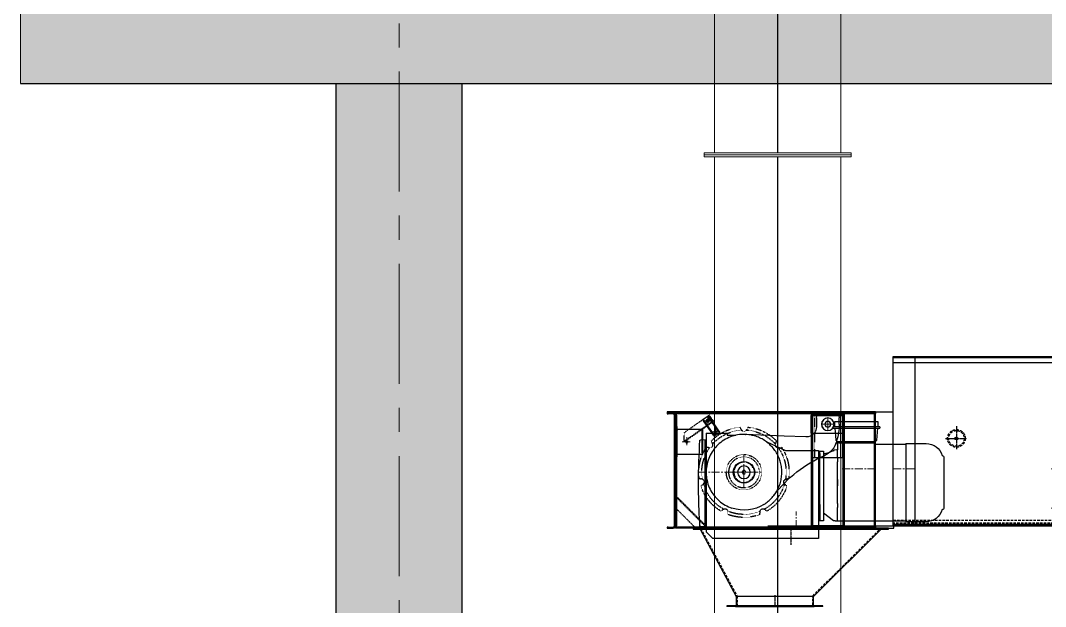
# Model space of a CAD drawing. Header units: millimetres. Extents: x 3220 to 226993, y 817 to 176024.
# Drawn here: x 118904 to 122965, y 74970 to 77292 of the extents above; entities that cross this region are included whole.
import ezdxf

# ---------------------------------------------------------------- set-up
doc = ezdxf.new("R2010")
doc.units = ezdxf.units.MM
for name, pattern in [('AXES', [50.800000000000004, 31.75, -6.35, 6.35, -6.35]), ('DASH_CENTER', [14, 11, -1, 1, -1]), ('DOT_CENTER', [14, 12, -1, 0, -1]), ('JIS_02_0.7', [1.35, 0.75, -0.6]), ('LONG_DASHED', [15, 10, -5])]:
    doc.linetypes.add(name, pattern=pattern)
doc.layers.add('1', color=7, linetype='Continuous')
doc.layers.add('INTERREMPU', color=3, linetype='JIS_02_0.7')
doc.layers.add('Axe', color=1, linetype='AXES', lineweight=9)
doc.layers.add('DESSIN', color=7, linetype='Continuous', lineweight=25)
doc.layers.add('Sichtbare Kanten(DIN)', color=7, linetype='Continuous', lineweight=50, true_color=0x3f3f3f)
pattern_1 = [(49.99999999999999, (0, 0), (546.554006988012, -47.81725661670926), [57.15000000000001, -628.6500000000001]), (355, (0, 0), (-105.730264274908, 573.1705357171054), [45.72, -502.92175251]), (100.4514447, (45.54602100000193, -3.984760499999993), (440.8237412710598, 525.3532557365853), [48.57002639999999, -534.2707337999998]), (46.18420000000002, (0, 152.3999999999996), (813.2371226763897, -126.1269837981814), [85.72499999999991, -942.9749999999992]), (96.63555760999992, (67.7696999999971, 141.8895000000002), (712.212402154509, 742.2783737931645), [72.85506942, -801.4068244800001]), (351.1841511700001, (0, 152.3999999999996), (712.2124021949311, 742.278373756598), [68.57990121, -754.37919576]), (21, (76.19999999999709, 114.3000000000002), (454.8431738073974, -306.7955945612628), [57.15000000000001, -628.6500000000001]), (326.0000000000001, (76.19999999999709, 114.3000000000002), (185.4060850429412, 552.5638983669578), [45.72, -502.92]), (71.45144499999999, (114.1035978, 88.73370029999978), (640.2492578361484, 245.7683066577157), [48.5700264, -534.2698128]), (37.50000000000001, (0, 0), (9.26580975177545, 253.6651166194593), [0, -496.824, 0, -510.54, 0, -504.825]), (7.499999999999999, (0, 0), (200.4589875309172, 300.5417244543585), [0, -291.0839999999999, 0, -485.394, 0, -192.405]), (327.5, (-169.9259999999995, 0), (406.7717855006142, -17.18623197802033), [0, -190.5, 0, -594.36, 0, -788.67]), (317.5, (-246.1259999999966, 0), (444.3875441580541, 76.27947309999908), [0, -247.65, 0, -394.716, 0, -560.0699999999999])]

# ---------------------------------------------------------------- blocks, each defined once
blk = doc.blocks.new('section 7-6')
h = blk.add_hatch()
h.set_pattern_fill('AR-CONC', color=256, scale=3)
h.set_pattern_definition(pattern_1)
h.paths.add_polyline_path([(-250, 0), (-1500, 0), (-1500, -500), (-250, -500)])
h.paths.add_polyline_path([(0, 0), (-250, 0), (-250, -500), (0, -500)])
h.paths.add_polyline_path([(250, 0), (0, 0), (0, -500), (250, -500)])
h.paths.add_polyline_path([(3000, 0), (250, 0), (250, -500), (3000, -500)])
h.paths.add_polyline_path([(6000, 0), (3000, 0), (3000, -500), (3250, -500), (6000, -500)])
h.paths.add_polyline_path([(9000, 0), (6000, 0), (6000, -500), (6250, -500), (9000, -500)])
h.paths.add_polyline_path([(12000, 0), (9000, 0), (9000, -500), (9250, -500), (12000, -500)])
h.paths.add_polyline_path([(14750, 0), (12000, 0), (12000, -500), (14750, -500)])
h.paths.add_polyline_path([(14750, 0), (14750, -500)])
h.paths.add_polyline_path([(15000, 0), (14750, 0), (14750, -500), (15000, -500)])
h.paths.add_polyline_path([(15250, 0), (14999.99999999999, 0), (15000, -500), (15250, -500)])
h.paths.add_polyline_path([(16500, 0), (15250, 0), (15250, -500), (16500, -500)])
h = blk.add_hatch()
h.set_pattern_fill('AR-CONC', color=256, scale=3)
h.set_pattern_definition(pattern_1)
h.paths.add_polyline_path([(0, -500), (-250, -500), (-250, -4000), (0, -4000)])
h.paths.add_polyline_path([(6000, -3500), (3000, -3500), (3000, -4000), (6000, -4000)])
h.paths.add_polyline_path([(9000, -3500), (8750, -3500), (6000, -3500), (6000, -4000), (9000, -4000)])
h.paths.add_polyline_path([(12000, -3500), (9000, -3500), (9000, -4000), (12000, -4000)])
h.paths.add_polyline_path([(15000, -3500), (12000, -3500), (12000, -4000), (15000, -4000)])
h.paths.add_polyline_path([(15000, -500), (14750, -500), (14750, -3500), (15000, -3500), (15000, -4000)])
h.paths.add_polyline_path([(15250, -500), (15000, -500), (15000, -4000), (15250, -4000)])
h.paths.add_polyline_path([(2450, -3500), (2450, -4000), (3000, -4000), (3000, -3500)])
h.paths.add_polyline_path([(250, -4000), (250, -500), (0, -500), (0, -4000)])
blk.add_line((-1500, -500), (16500, -500))
for points in [[(-250, -500), (-250, -4000)], [(14750, -500), (14750, -3500), (250, -3500), (250, -500)]]:
    blk.add_lwpolyline(points)
at = {"layer": 'Axe', "ltscale": 15}
for p, q in [((0, -5500), (0, 32000.00000000001)), ((-1500, -500), (-1500, 0))]:
    blk.add_line(p, q, dxfattribs=at)
blk = doc.blocks.new('be 500 gain 2000')
at = {"layer": 'Sichtbare Kanten(DIN)', "color": 5, "lineweight": 0}
for p, q in [((-5.820766091346741e-11, -290.9999999999563), (-5.820766091346741e-11, 291.0000000000437)), ((7.999999999941792, 291.0000000000437), (-5.820766091346741e-11, 291.0000000000437)), ((7.999999999941792, 291.0000000000437), (7.999999999941792, -290.9999999999563)), ((1991.999999999942, -290.9999999999563), (1991.999999999942, 291.0000000000437)), ((1991.999999999942, 291.0000000000437), (1999.999999999942, 291.0000000000437)), ((1999.999999999942, 291.0000000000437), (1999.999999999942, -290.9999999999563)), ((1991.999999999942, 250.5000000000437), (7.999999999941792, 250.5000000000437)), ((8, 1.000000000043656), (1992, 1.000000000043656)), ((1992, 4.365574568510056e-11), (8, 4.365574568510056e-11)), ((1991.999999999942, -250.4999999999563), (7.999999999941792, -250.4999999999563)), ((7.999999999941792, -290.9999999999563), (-5.820766091346741e-11, -290.9999999999563)), ((1991.999999999942, -290.9999999999563), (1999.999999999942, -290.9999999999563))]:
    blk.add_line(p, q, dxfattribs=at)
blk = doc.blocks.new('168 L')
at = {"color": 5, "lineweight": 0, "rotation": 270}
for p in [(0, 5718.234456358623), (0, 3718.234456358623)]:
    blk.add_blockref('be 500 gain 2000', p, dxfattribs=at)
blk = doc.blocks.new('612060V__444', base_point=(-508147.40450429, -204176.7848030351))
at = {"layer": '1', "color": 6, "linetype": 'Continuous'}
for p, q in [((-379429.835817805, -147737.6446418244), (-379429.835817805, -147734.6446418244)), ((-379429.835817805, -147734.6446418244), (-378655.835817805, -147734.6446418244)), ((-378655.835817805, -147737.6446418244), (-379429.835817805, -147737.6446418244)), ((-379133.3358178049, -148004.6476318849), (-379401.078458492, -147737.6446418244)), ((-378684.0970543547, -147737.6446418244), (-378827.3358178049, -148004.6476318849)), ((-378655.835817805, -147734.6446418244), (-378655.835817805, -147737.6446418244)), ((-379133.3358178049, -148038.6476318849), (-379133.3358178049, -148004.6476318849)), ((-379130.3358178049, -148004.6476318849), (-378830.3358178049, -148004.6476318849)), ((-378827.3358178049, -148004.6476318849), (-378830.3358178049, -148004.6476318849)), ((-378827.3358178049, -148004.6476318849), (-378827.3358178049, -148038.6476318849)), ((-379170.3358178049, -148041.6476318849), (-379136.3358178049, -148041.6476318849)), ((-379170.3358178049, -148044.6476318849), (-379170.3358178049, -148041.6476318849)), ((-379170.3358178049, -148044.6476318849), (-379136.3358178049, -148044.6476318849)), ((-379136.3358178049, -148041.6476318849), (-378790.3358178049, -148041.6476318849)), ((-378980.3358178049, -148044.6476318849), (-379136.3358178049, -148044.6476318849)), ((-378824.3358178049, -148044.6476318849), (-378980.3358178049, -148044.6476318849)), ((-378824.3358178049, -148044.6476318849), (-378790.3358178049, -148044.6476318849)), ((-378790.3358178049, -148041.6476318849), (-378790.3358178049, -148044.6476318849))]:
    blk.add_line(p, q, dxfattribs=at)
at = {"layer": '1', "color": 3, "linetype": 'LONG_DASHED'}
for p, q in [((-379130.3358178049, -148003.4069899974), (-379399.835817805, -147734.6446418244)), ((-378685.835817805, -147734.6446418244), (-378830.3358178049, -148003.4069899975)), ((-379130.3358178049, -148038.6476318849), (-379130.3358178049, -148003.4069899974)), ((-378830.3358178049, -148003.4069899975), (-378830.3358178049, -148038.6476318849))]:
    blk.add_line(p, q, dxfattribs=at)
at = {"layer": '1', "color": 3, "linetype": 'DOT_CENTER'}
for p, q in [((-379042.835817805, -147734.6446418244), (-379042.835817805, -147799.9074386122)), ((-378980.3358178049, -147999.3818450369), (-378980.3358178049, -148044.6476318849))]:
    blk.add_line(p, q, dxfattribs=at)
at = {"layer": '1', "color": 2, "linetype": 'Continuous'}
blk.add_line((-379130.3358178049, -148004.6476318849), (-379133.3358178049, -148004.6476318849), dxfattribs=at)
at = {"layer": '1', "color": 6, "linetype": 'Continuous'}
for centre, start, end in [((-379136.3358178049, -148038.6476318849), 270, 0), ((-378824.3358178049, -148038.6476318849), 180, 270)]:
    blk.add_arc(centre, 3, start, end, dxfattribs=at)
at = {"layer": '1', "color": 3, "linetype": 'LONG_DASHED'}
for centre, start, end in [((-379136.3358178049, -148038.6476318849), 270, 0), ((-378824.3358178049, -148038.6476318849), 180, 270)]:
    blk.add_arc(centre, 6, start, end, dxfattribs=at)
blk = doc.blocks.new('TETETKF300')
at = {"layer": 'Axe'}
for p, q in [((665.5, 208.5000005402253), (665.5, 173.4999994599202)), ((209.2723050360801, 177), (169.9959740902996, 177)), ((189.5, 196.8951177164272), (189.5, 158.3264684084279)), ((635.1004488735925, 165.0849421929161), (635.1004488735925, 130.084941112611)), ((683.0000005402835, 191), (647.9999994600075, 191)), ((652.6004494137014, 147.5849416527199), (617.6004483331926, 147.5849416527199)), ((748.5, 125.5000005402253), (748.5, 90.49999945992022)), ((766.0000005402835, 108), (730.9999994600075, 108)), ((521.75, 57.00000216072658), (521.75, -83.00000216058106)), ((0, 0), (132, 0)), ((700.75, -13), (451.7499978395062, -13)), ((314.4999999998836, -235), (314.4999999998836, -169))]:
    blk.add_line(p, q, dxfattribs=at)
at = {"layer": 'DESSIN', "color": 5}
for p, q in [((0, 227), (426.5842120071757, 227)), ((0, 227), (0, 223)), ((0, 223), (0, 219.5)), ((0, 223), (425.9773379832041, 223)), ((0, 218.5), (0, 219.5)), ((0, 219), (129.5, 219)), ((0, 218.5), (4, 218.5)), ((0, -42.5), (0, 218.5)), ((4, -230.5), (4, 218.5)), ((123, 218.5), (129, 218.5)), ((123, 213.5), (123, 218.5)), ((123, -225.5), (123, 213.5)), ((137.2000000000698, 212), (123.5, 212)), ((123.5, 142), (123.5, 212)), ((129, 218.5), (129, 213.5)), ((129, 212), (129, 213.5)), ((129, 142), (129, 212)), ((129.5, 219), (146.9000000001979, 219)), ((129.5, 212), (129.5, 219)), ((129.5, 213), (136.7000000000698, 213)), ((129.5, 142), (129.5, 212)), ((136.7000000000698, 213), (202, 213)), ((241.8000000001048, 212), (137.2000000000698, 212)), ((137.5, 44), (137.5, 219)), ((146.9000000001979, 219), (153.9643462472595, 219)), ((153.9643462472595, 219), (225.0356537529733, 219)), ((202, 213), (249.5, 213)), ((225.0356537529733, 219), (232.1000000000931, 219)), ((232.1000000000931, 219), (249.5, 219)), ((255.5, 212), (241.8000000001048, 212)), ((249.5, 213), (249.5, 219)), ((249.5, 219), (425.4117606135551, 219)), ((249.5, 212), (249.5, 213)), ((249.5, 142), (249.5, 212)), ((250, 218.5), (256, 218.5)), ((250, 213.5), (250, 218.5)), ((250, 213.5), (250, 213)), ((250, 213), (250, 212)), ((250, 212), (250, 142)), ((255.5, 142), (255.5, 212)), ((256, 218.5), (256, 213.5)), ((256, 213.5), (256, 131.5352287475253)), ((425.4117606135551, 219), (618.0882393865613, 219)), ((425.9773379832041, 223), (617.5226620169124, 223)), ((426.5842120070593, 227), (616.915787992999, 227)), ((616.915787992999, 227), (821.5, 227)), ((617.5226620169706, 223), (793.5, 223)), ((617.5226620169706, 223), (821.5, 223)), ((618.0882393865613, 219), (793.5, 219)), ((623.3752979461569, 155.2479458658199), (659.7676357435994, 207.2215905519261)), ((623.9636946647079, 150.8579230796022), (662.2250918764621, 205.500861242821)), ((659.7676357435994, 207.2215905519261), (662.6355179252569, 211.3173507733154)), ((665.0929740580614, 209.5966214643267), (662.2250918764621, 205.500861242821)), ((662.6355179252569, 211.3173507733154), (665.0929740580614, 209.5966214643267)), ((667.7961758042802, 207.7038192243199), (665.0929740580614, 209.5966214643267)), ((680.411117286305, 198.870742104511), (667.7961758042802, 207.7038192243199)), ((789.5, 213.5), (789.5, 218.5)), ((789.5, 218.5), (793.5, 218.5)), ((789.5, 213.5), (789.5, -225.5)), ((793.5, 223), (793.5, 219)), ((793.5, 218.5), (793.5, 213.5)), ((793.5, 213.5), (793.5, -225.5)), ((797.5, -226.2999999998719), (797.5, 214.3000000000175)), ((802.2000000000698, 223), (821.5, 223)), ((802.2000000000698, 219), (821.5, 219)), ((821.5, 227), (826.5, 227)), ((821.5, 223), (826.5, 223)), ((826.5, 219), (821.5, 219)), ((826.5, 227), (826.5, 223)), ((826.5, 223), (826.5, 219)), ((640.0960863062064, 135.5415365428198), (680.2464368508081, 192.8821796431148)), ((642.5535424390109, 133.820807233802), (682.7038929836126, 191.1614503340097)), ((680.2464368508081, 192.8821796431148), (683.1143190324656, 196.9779398645042)), ((683.1143190324656, 196.9779398645042), (680.411117286305, 198.870742104511)), ((685.5717751655029, 195.2572105555155), (682.7038929836126, 191.1614503340097)), ((683.1143190324656, 196.9779398645042), (685.5717751655029, 195.2572105555155)), ((786.5, 168), (789.5, 168)), ((786.5, 163), (786.5, 168)), ((786.5, 59), (786.5, 163)), ((137.2000000000698, 142), (123.5, 142)), ((129, -225.5), (129, 142)), ((129.5, 44), (129.5, 142)), ((241.8000000001048, 142), (137.2000000000698, 142)), ((255.5, 142), (241.8000000001048, 142)), ((249.5, 135.775010008103), (249.5, 142)), ((249.5, 57.13626951302285), (249.5, 135.775010008103)), ((250, 142), (250, 135.3811764925194)), ((250, 135.3811764925194), (250, 57.00445948381093)), ((256, 131.5352287475253), (256, 55.36081006770837)), ((616.7494030171656, 145.7851872302126), (619.6172851989977, 149.880947451602)), ((619.206859150203, 144.0644579211075), (616.7494030171656, 145.7851872302126)), ((622.0747413318604, 148.1602181426133), (619.206859150203, 144.0644579211075)), ((621.9100608963054, 142.1716556812171), (619.206859150203, 144.0644579211075)), ((619.6172851989977, 149.880947451602), (623.3752979461569, 155.2479458658199)), ((625.3831275135744, 139.739788255014), (621.9100608963054, 142.1716556812171)), ((622.0747413318604, 148.1602181426133), (623.9636946647079, 150.8579230796022)), ((634.5250023782719, 133.3385785614082), (625.3831275135744, 139.739788255014)), ((637.2282041244907, 131.4457763214014), (634.5250023782719, 133.3385785614082)), ((637.2282041244907, 131.4457763214014), (640.0960863062064, 135.5415365428198)), ((639.6856602574117, 129.7250470124127), (637.2282041244907, 131.4457763214014)), ((642.5535424390109, 133.820807233802), (639.6856602574117, 129.7250470124127)), ((684.5, 157), (687.5, 157)), ((684.5, 152), (684.5, 157)), ((684.5, 64), (684.5, 152)), ((687.5, 157), (690.8000000001048, 157)), ((687.5, 157), (687.5, 152)), ((687.5, 64), (687.5, 152)), ((690.8000000001048, 157), (783.2000000000698, 157)), ((786.5, 157), (783.2000000000698, 157)), ((129.5, 44), (146.9000000001979, 44)), ((146.9000000001979, 44), (232.1000000000931, 44)), ((232.1000000000931, 44), (249.5, 44)), ((249.5, 44), (249.5, 57.13626951302285)), ((250, 57.00445948381093), (250, -225.5)), ((256, 55.36081006770837), (256, -225.5)), ((684.5, 59), (684.5, 64)), ((687.5, 59), (684.5, 59)), ((687.5, 64), (687.5, 59)), ((690.8000000001048, 59), (687.5, 59)), ((786.5, 59), (690.8000000001048, 59)), ((786.5, 53), (786.5, 59)), ((786.5, 48), (786.5, 53)), ((789.5, 48), (786.5, 48)), ((0, -227), (0, -42.5)), ((-72.5, -235), (-72.5, -227)), ((-72.5, -227), (0, -227)), ((0, -235), (-72.5, -235)), ((0, -231), (0, -227)), ((0, -227), (0, -235)), ((0, -230.5), (4, -230.5)), ((0, -231), (793.5, -231)), ((0, -235), (0, -231)), ((0, -235), (314.4999999998836, -235)), ((123, -230.5), (123, -225.5)), ((129, -230.5), (123, -230.5)), ((129, -225.5), (129, -230.5)), ((250, -230.5), (129, -230.5)), ((129.5, -230.5), (129.5, -224.5)), ((249.5, -224.5), (129.5, -224.5)), ((249.5, -230.5), (249.5, -224.5)), ((250, -230.5), (250, -225.5)), ((256, -230.5), (250, -230.5)), ((256, -225.5), (256, -230.5)), ((314.4999999998836, -235), (793.5, -235)), ((789.5, -230.5), (789.5, -225.5)), ((793.5, -230.5), (789.5, -230.5)), ((793.5, -225.5), (793.5, -230.5)), ((793.5, -235), (793.5, -231)), ((821.5, -231), (802.2000000000698, -231)), ((821.5, -235), (802.2000000000698, -235)), ((821.5, -231), (826.5, -231)), ((826.5, -235), (821.5, -235)), ((826.5, -231), (826.5, -235))]:
    blk.add_line(p, q, dxfattribs=at)
for centre, radius in [((189.5, 177), 11.5), ((665.5, 191), 6), ((635.1004488735925, 147.5849416527199), 4.799999999813735)]:
    blk.add_circle(centre, radius, dxfattribs=at)
for centre, radius, start, end in [((802.2000000000698, 214.3000000000175), 8.699999999982538, 90, 180), ((802.2000000000698, 214.3000000000175), 4.699999999982538, 90, 180), ((802.2000000000698, -226.2999999998719), 8.70000000006985, 180, 270), ((802.2000000000698, -226.2999999998719), 4.700000000069849, 180, 270)]:
    blk.add_arc(centre, radius, start, end, dxfattribs=at)
at = {"layer": 'INTERREMPU'}
for p, q in [((241.5, 44), (241.5, 219)), ((644.7900682647596, 192.8051945938205), (659.3589097482036, 213.6116565187112)), ((661.4067898587673, 212.1777154278243), (646.837948375498, 191.3712535029044)), ((659.3589097482036, 213.6116565187112), (660.9972138367593, 212.4645036460133)), ((660.9972138367593, 212.4645036460133), (661.4067898587673, 212.1777154278243)), ((662.6355179252569, 211.3173507733154), (661.4067898587673, 212.1777154278243)), ((505.9074097631965, 165.2975387788028), (512.2237205585116, 154.3573675649241)), ((531.2762794416631, 154.3573675649241), (537.5925902369781, 165.2975387788028)), ((757.652054902399, 108.1628176645027), (645.9197160612675, 186.3986435828265)), ((758.7992077750969, 109.8011217531166), (647.0668689340819, 188.0369476714113)), ((758.4763071070774, 144.2089077202254), (685.5717751655029, 195.2572105555155)), ((512.2237205585116, 154.3573675649241), (512.537941162358, 153.845880896115)), ((530.9620588378748, 153.845880896115), (531.2762794416631, 154.3573675649241)), ((758.769224141608, 112.9961304501048), (758.4763071070774, 144.2089077202254)), ((372.4736774883932, 85.78046131401788), (384.9652031334117, 83.8976667644165)), ((384.9652031334117, 83.8976667644165), (385.5610128559638, 83.82442760310369)), ((396.8442792964634, 98.79355712092365), (392.2290643840097, 110.5529329363198)), ((397.0482623348944, 98.22898283862742), (396.8442792964634, 98.79355712092365)), ((646.6557207037695, 98.79355712092365), (646.4517376651638, 98.22898283862742)), ((651.2709356161067, 110.5529329363198), (646.6557207037695, 98.79355712092365)), ((657.9389871442108, 83.82442760310369), (658.5347968667047, 83.8976667644165)), ((658.5347968667047, 83.8976667644165), (671.0263225116651, 85.78046131401788)), ((757.652054902399, 108.1628176645027), (758.7992077750969, 109.8011217531166)), ((758.7992077750969, 109.8011217531166), (758.769224141608, 112.9961304501048)), ((356.4688344533788, -40.95308200808358), (344.3974447954679, -37.22955142779392)), ((699.1025552047067, -37.22955142779392), (687.0311655466794, -40.95308200808358)), ((351.4480607470614, -68.12031827439205), (360.7084276503883, -59.527953461773)), ((357.0374177457998, -41.14560795409488), (356.4688344533788, -40.95308200808358)), ((360.7084276503883, -59.527953461773), (361.1371696182759, -59.10779453327996)), ((682.3628303819569, -59.10779453327996), (682.7915723499027, -59.527953461773)), ((682.7915723499027, -59.527953461773), (692.0519392529968, -68.12031827439205)), ((687.0311655466794, -40.95308200808358), (686.4625822542585, -41.14560795409488)), ((782.7452272785595, -115.0672974224726), (673.5672974226763, -224.2452272784722)), ((784.8665476220776, -117.1886177660781), (675.6886177663109, -226.3665476219903)), ((790.5, -119.522070143983), (790.5, -168.2191309648915)), ((440.5534783884068, -159.6504802459967), (430.1159166086582, -166.7666893739952)), ((441.0585071184905, -159.3259818914812), (440.5534783884068, -159.6504802459967)), ((602.9465216118842, -159.6504802459967), (602.4414928818005, -159.3259818914812)), ((613.3840833914, -166.7666893739952), (602.9465216118842, -159.6504802459967)), ((712.3099993841606, -235), (793.5, -153.8099993840733)), ((457.719240796112, -167.9170757339743), (457.6580635627033, -167.3199069584953)), ((458.6632777896593, -180.5143739525811), (457.719240796112, -167.9170757339743)), ((585.780759204179, -167.9170757339743), (584.8367222103989, -180.5143739525811)), ((585.8419364373549, -167.3199069584953), (585.780759204179, -167.9170757339743)), ((790.5, -173.2191309648915), (790.5, -168.2191309648915)), ((793.5, -173.2191309648915), (790.5, -173.2191309648915)), ((711.7191309650661, -232), (678.0220701441867, -232)), ((711.7191309650661, -235), (711.7191309650661, -232))]:
    blk.add_line(p, q, dxfattribs=at)
for centre, radius in [((748.5, 108), 4.800000000104774), ((521.7500000000582, -13), 60.99999999994179), ((521.7500000000582, -13), 39.99999999994179), ((521.7500000000582, -13), 6.917500000039581)]:
    blk.add_circle(centre, radius, dxfattribs=at)
for centre, radius, start, end in [((521.7500000000582, -13), 178.9999999999771, 95.07766940523892, 136.3509020236499), ((521.7500000000582, -13), 179.0000000000652, 43.64909797635015, 84.92233059476106), ((648.5581676684669, 190.1667429865047), 4.600000000039861, 144.9999999967272, 234.9999999983666), ((521.7500000000582, -13), 167.1000000000893, 93.16026219842605, 138.2683092311745), ((521.7500000000582, 159.8573675649241), 10.99999999998143, 213.1271451818495, 326.8728548181505), ((521.7500000000582, -13), 167.1000000000374, 41.73169076882554, 86.83973780157395), ((521.7500000000582, -13), 179.000000000047, 146.5062408359124, 187.7794734497957), ((521.7500000000582, -13), 167.1000000000089, 144.5888336277452, 189.6968806581438), ((386.6046680613654, 94.7748058529105), 11.00000000007291, 264.555716611096, 18.30142624468531), ((656.8953319388675, 94.7748058529105), 11.00000000010872, 161.6985737553147, 275.444283388904), ((521.7500000000582, -13), 167.0999999998572, 350.3031193418562, 35.4111663722548), ((521.7500000000582, -13), 179.000000000028, 352.2205265502042, 33.49375916408761), ((521.7500000000582, -13), 70, 90, 270), ((521.7500000000582, -13), 69.99999999994179, 0, 90), ((521.7500000000582, -13), 70, 270, 0), ((521.7500000000582, -13), 179.0000000000047, 197.9348122633857, 239.2080448786881), ((353.2265275348909, -51.4643828716944), 10.99999999999474, 315.984288038827, 69.72999767306341), ((521.7500000000582, -13), 167.0999999999112, 196.0174050572073, 241.1254520869509), ((521.7500000000582, -13), 167.0999999999711, 298.8745479130491, 343.9825949427926), ((521.7500000000582, -13), 179.0000000000283, 300.791955121312, 342.0651877366143), ((690.2734724654001, -51.4643828716944), 11.00000000006619, 110.2700023269366, 224.0157119570567), ((787.2000000000698, -119.522070143983), 6.299999999930151, 0, 135), ((787.2000000000698, -119.522070143983), 3.299999999930151, 0, 135.0000000005896), ((446.7499990270007, -168.7391067633871), 11.00000000005715, 7.412859469564404, 121.158569101472), ((596.7500009730575, -168.7391067633871), 11.00000000006277, 58.84143089852795, 172.5871405304356), ((521.7500000000582, -13), 167.0999999998836, 247.4459764851831, 292.5540235148169), ((521.7500000000582, -13), 178.9999999999363, 249.3633836932605, 290.6366163067395), ((678.0220701441867, -228.6999999999825), 6.300000000049683, 135, 270), ((678.0220701441867, -228.6999999999825), 3.300000000026024, 135, 270)]:
    blk.add_arc(centre, radius, start, end, dxfattribs=at)
blk.add_spline([(646.837948375498, 191.3712535029044), (646.6061881423811, 190.985220667877), (646.4316360859666, 190.5701797314978), (646.3692064835341, 190.3596264019725), (646.3227646935848, 190.1449820353009), (646.2938359752297, 189.9335253810568), (646.2818148892839, 189.7204455345345), (646.2871520655463, 189.5143499669211), (646.3100309123984, 189.3094695560285), (646.3494509076118, 189.114782521181), (646.4065554334084, 188.924541396962), (646.4789347863407, 188.7469455421378), (646.5684556031483, 188.5773569045414), (646.7888683364727, 188.2805798003974), (647.0668689340819, 188.0369476714113)], degree=3, dxfattribs=at)
blk = doc.blocks.new('EEEEE')
at = {"layer": 'Axe'}
for p, q in [((-332.25, 190), (-332.25, 215)), ((-332.2499999997672, 190), (-357.2499999997672, 190)), ((-332.25, 190), (-332.25, 165)), ((-332.25, 190.0000000000873), (-307.25, 190.0000000000873)), ((0, 0), (0, 42.5)), ((0, 0), (-42.49999999976717, 0)), ((0, 0), (0, -42.5)), ((0, 0), (42.50000000023283, 0))]:
    blk.add_line(p, q, dxfattribs=at)
at = {"layer": 'DESSIN', "color": 5}
for p, q in [((-377.25, 190), (-377.25, 215)), ((-357.25, 235), (-307.25, 235)), ((-287.25, 215), (-287.25, 180)), ((-538.1499999999069, 180), (-352.4499999994878, 180)), ((-538.1499999999069, 180), (-538.1499999999069, 174)), ((-352.4499999994878, 174), (-538.1499999999069, 174)), ((-532.2999999996973, 200), (-358.2999999996973, 200)), ((-532.2999999996973, 180), (-532.2999999996973, 200)), ((-526.4999999997672, 126.8645384047995), (-530.6238185395487, 174)), ((-359.9761814601952, 174), (-364.0999999998603, 126.8645384047995)), ((-358.2999999996973, 200), (-358.2999999996973, 180)), ((-352.4499999994878, 180), (-352.4499999994878, 174)), ((-520.7975628190907, 121.5469297060044), (-526.4999999997672, 126.8645384047995)), ((-364.0999999998603, 126.8645384047995), (-369.8024371806532, 121.5469297060044)), ((-245.6076480073389, 140.0337307231093), (-158.9155984052923, 143.5962063545885)), ((-158.9155984052923, 143.5962063545885), (-6.158819971140474, 149.8735097894969)), ((67, 146.5139938498905), (32.15042155550327, 146.5139938498905)), ((67, 155), (67, 146.5139938498905)), ((150.0000000002328, 155), (67, 155)), ((117.2500000002328, 155.5), (117.2500000002328, 155)), ((132.75, 155), (132.75, 155.5)), ((150.0000000002328, 155), (150.0000000002328, 0)), ((154, 127.000000000291), (150.0000000002328, 127.000000000291)), ((154, 129), (171.9356901152059, 127.4308304424922)), ((154, -215), (154, 129)), ((174.2006319167558, 127.2327091068146), (171.935690126149, 127.4308304398146)), ((-641.5999999998603, 114), (-722.0999999998603, 114)), ((-641.5999999998603, 114), (-660.5999999998603, 114)), ((-641.5999999998603, 114), (-641.5999999998603, -196)), ((-517.7999999996973, 111.5), (-641.5999999998603, 111.5)), ((-520.6399999994319, 121.4000000003143), (-520.7975628190907, 121.5469297060044)), ((-520.6399999994319, 117.000000000291), (-520.6399999994319, 121.4000000003143)), ((-369.9599999994971, 121.4000000003143), (-520.6399999994319, 121.4000000003143)), ((-517.7499999997672, 117.000000000291), (-520.6399999994319, 117.000000000291)), ((-517.7999999996973, 111.5), (-517.7499999997672, 117.000000000291)), ((-369.9599999994971, 117.000000000291), (-517.7499999997672, 117.000000000291)), ((-369.9999999997672, 111.5), (-369.9599999994971, 117.000000000291)), ((-369.9999999997672, 111.5), (-369.9999999997672, 88.55144785309676)), ((-368, 88.55144785309676), (-369.9999999997672, 88.55144785309676)), ((-369.9999999997672, 57.51747668121243), (-369.9999999997672, 88.55144785309676)), ((-369.8024371806532, 121.5469297060044), (-369.9599999994971, 121.4000000003143)), ((-369.9599999994971, 121.4000000003143), (-369.9599999994971, 117.000000000291)), ((-368, 88.55144785309676), (-358, 87.08610564740957)), ((-330.5136901098303, 75.63485439651413), (-351.398664353299, 84.50000000029104)), ((-299.9999999997672, 84), (-314.9999999997672, 84)), ((-314.9999999997672, 84), (-314.9999999997672, 74.29486138481298)), ((-294.9999999997672, 84), (-300.0017213718966, 84)), ((-299.9999999997672, 74.29486138481298), (-299.9999999997672, 84)), ((-163.9336198803503, 85.51399384989054), (-294.9999999997672, 85.51399384989054)), ((-294.9999999997672, 85.51399384989054), (-294.9999999997672, -262)), ((-90.03590020094998, 119.9730664564122), (-163.9336198803503, 85.51399384989054)), ((-791.60000001546, 61.5), (-791.60000001546, -143.5)), ((-786.8707495704293, 65.5), (-787.60000001546, 65.5)), ((-369.9999999997672, 57.51747668121243), (-369.9999999997672, 41.50185930321459)), ((-369.9999999997672, -123.5018593028071), (-369.9999999997672, 41.50185930321459)), ((-314.9999999997672, 73.25000000029104), (-318.7917562552029, 73.25000000029104)), ((-314.9999999997672, 74.29486138481298), (-314.9999999997672, 57.03544715899625)), ((-314.9999999997672, 57.03544715899625), (-314.9999999997672, -128.4601147010981)), ((-299.9999999997672, 57.03544715899625), (-299.9999999997672, 74.29486138481298)), ((-299.9999999997672, 74.29486138481298), (-299.9999999997672, 57.03544715899625)), ((-299.9999999997672, -128.4601147010981), (-299.9999999997672, 57.03544715899625)), ((150.0000000002328, 0), (150.0000000002328, -236)), ((-370.2999999996973, -28.5), (-370.2999999996973, -53.5)), ((179.6701994863106, -83.50021999850287), (179.9056132242549, -64.49977841728833)), ((-787.60000001546, -147.5), (-786.8707495704293, -147.5)), ((-369.9999999997672, -123.5018593028071), (-369.9999999997672, -139.517476680805)), ((-369.9999999997672, -193.1717779352039), (-369.9999999997672, -139.517476680805)), ((-314.9999999997672, -161.0971758455853), (-354.3071440956555, -190.7172334769857)), ((-314.9999999997672, -128.4601147010981), (-314.9999999997672, -150.2002003550879)), ((-314.9999999997672, -150.2002003550879), (-314.9999999997672, -192.5717651807063)), ((-299.9999999997672, -150.2002003550879), (-299.9999999997672, -128.4601147010981)), ((-299.9999999997672, -128.4601147010981), (-299.9999999997672, -150.2002003550879)), ((-299.9999999997672, -150.2002003550879), (-299.9999999997672, -192.999999999709)), ((-299.9999999997672, -192.999999999709), (-299.9999999997672, -150.2002003550879)), ((-722.0999999998603, -196), (-641.5999999998603, -196)), ((-660.5999999998603, -196), (-641.5999999998603, -196)), ((-641.5999999998603, -193.5), (-370.2999999996973, -193.5)), ((-370.2999999996973, -192.9868415354867), (-370.2999999996973, -193.5)), ((-369.9999999997672, -193.1717779352039), (-369.9999999997672, -193.5)), ((-369.9999999997672, -193.1717779352039), (-368, -193.1717779352039)), ((-369.9999999997672, -193.5), (-361, -193.5)), ((-361, -192.7605021077907), (-358, -192.7605021077907)), ((-361, -193.5), (-361, -192.7605021077907)), ((-358, -192.7605021077907), (-358, -190.7172334769857)), ((-354.3071440956555, -190.7172334769857), (-358, -190.7172334769857)), ((-314.9999999997672, -192.5717651807063), (-305.0601844787598, -192.5717651807063)), ((-305.0601844787598, -192.5717651807063), (-304.9999999997672, -192.999999999709)), ((-304.9999999997672, -192.999999999709), (-299.9999999997672, -192.999999999709)), ((-300.0012539933668, -192.999999999709), (-294.9999999997672, -192.999999999709)), ((150.0000000002328, -236), (124, -262)), ((150.0000000002328, -215), (154, -215)), ((171.9356901154388, -213.4308304422884), (154, -215)), ((154, -215), (155.0000000002328, -215)), ((171.935690126149, -213.4308304397855), (174.2006343447138, -213.2326734986855)), ((-294.9999999997672, -262), (124, -262))]:
    blk.add_line(p, q, dxfattribs=at)
for centre, radius in [((-332.25, 190), 25.05000000010477), ((-332.25, 190), 25), ((2.328306436538696e-10, 0), 25)]:
    blk.add_circle(centre, radius, dxfattribs=at)
for centre, radius, start, end in [((-357.25, 215), 19.9999999996598, 150.0000000026882, 180), ((-357.25, 215), 20, 90, 150.0000000026882), ((-307.25, 215), 20.00000000036553, 29.99999999731181, 90), ((-307.25, 215), 20, 0, 29.99999999731181), ((-157.25, 190), 220, 180, 197.446732831073), ((-247.25, 180), 40, 180, 218.6821874514906), ((-157.25, 190), 219.9999999997456, 197.446732831073, 200.9248324270485), ((-247.25, 180), 39.99999999976683, 218.6821874514906, 272.3531574270556), ((2.328306436538696e-10, 0), 150.000000000039, 91.87097963743834, 92.35315742705562), ((-2322.248210890102, -42.99999999970896), 2502.246190925303, 0, 3.900963532250229), ((-722.0999999998603, 47.5), 66.5, 90, 163.651355936551), ((-288.0169683056884, 140), 80.00000000022806, 200.9248324270485, 246.6150384865219), ((-787.60000001546, 61.5), 4, 90, 180), ((-786.8707495704293, 66.5), 1, 270, 343.651355927473), ((-318.7917562552029, 103.250000000291), 30.0000000001904, 246.9999999984286, 270), ((-518.2230241778307, -392.3581236723112), 500.0000000003751, 37.13016986122913, 66.61503848652187), ((2.328306436538696e-10, 0), 42.5, 90, 180), ((2.328306436538696e-10, 0), 42.5, 0, 90), ((2.328306436538696e-10, 0), 42.5, 180, 270), ((2.328306436538696e-10, 0), 42.5, 270, 0), ((-2322.248210890102, -42.99999999970896), 2502.246190925055, 356.0990368571984, 359.0725960480091), ((-787.60000001546, -143.5), 4, 180, 270), ((-786.8707495704293, -148.5), 0.9999999996674146, 16.34864406344898, 90), ((-722.0999999998603, -129.5), 66.49999999995072, 196.3486440634489, 270), ((2.328306436538696e-10, 8.149072527885437e-10), 150.0000000005921, 238.2368557601229, 288.4312226902828)]:
    blk.add_arc(centre, radius, start, end, dxfattribs=at)
at = {"layer": 'DESSIN', "color": 5, "linetype": 'Continuous'}
blk.add_arc((-2322.248210890102, -42.99999999970896), 2502.246190925628, 359.5076976343063, 0, dxfattribs=at)
at = {"layer": 'DESSIN', "color": 5}
for points in [[(-78.96134840289596, -127.5347225595033), (-96.16761786979623, -115.1131468390522), (-111.4521865176503, -100.391285081947), (-124.5022430934478, -83.65667197908624), (-135.0643929516664, -65.25036211794941), (-142.9186280893628, -45.53584354056511), (-147.9169450839981, -24.91139010389452), (-149.9496657120762, -3.787486601242563), (-148.9859681922244, 17.41210158893955), (-145.0352413924411, 38.26259343183483), (-138.1863005332416, 58.3484905102232), (-128.5668536273297, 77.26455494129914), (-116.3782775967848, 94.63665517952177), (-101.85642597673, 110.1113790176751), (-85.29919507273007, 123.3857662776427), (-67.03179510845803, 134.1863843560277), (-47.42491041496396, 142.3055792023952)], [(-47.42491041496396, 142.3055792023952), (-18.75005448772572, 148.8141653258353), (10.64308343047742, 149.6219394845539), (39.62592399667483, 144.6616967008158), (67.09076430322602, 134.159715806396), (91.96921476279385, 118.4857961145462), (113.3244844903238, 98.2728915575135), (130.3110262842383, 74.27150714641903), (142.3055792027153, 47.42491041519679), (148.8141653260682, 18.75005448804586), (149.6219394847285, -10.64308343009907), (144.6616967009613, -39.62592399635469), (134.1597158063669, -67.09076430284767), (118.4857961146627, -91.9692147623864), (98.27289155800827, -113.3244844898582), (74.27150714665186, -130.3110262836854), (47.42491041519679, -142.3055792023079)], [(-351.3986649294384, 84.5000002195884), (-351.4035746270092, 84.50190126703819), (-351.4082304281183, 84.50370425818255), (-351.4143911611754, 84.5060902411351), (-351.4180289377691, 84.5074991954607), (-351.4220346200746, 84.50905070675071), (-351.4264054324012, 84.51074371140567), (-351.4311385988258, 84.51257714585518), (-351.4362313436577, 84.51454994641244), (-351.4416808912065, 84.51666104939068), (-351.4474844654324, 84.51890939116129), (-351.453639290994, 84.52129390812479), (-351.4601425917353, 84.52381353662349), (-351.4669915919658, 84.5264672129997), (-351.4741835162276, 84.52925387362484), (-351.4817155883648, 84.5321724548412), (-351.4895850329194, 84.5352218929911), (-351.4977890739683, 84.53840112447506), (-351.5063249355881, 84.54170908563538), (-351.515189842321, 84.54514471281436), (-351.5243810182437, 84.54870694238343), (-351.5338956875494, 84.552394710714), (-351.5437310745474, 84.55620695414837), (-351.5538844035473, 84.56014260902884), (-351.5643528985092, 84.56420061172685), (-351.5751337839756, 84.56837989858468), (-351.586224284023, 84.57267940600286), (-351.597621622961, 84.57709807026549), (-351.6093230249826, 84.58163482777309), (-351.6213257142808, 84.58628861495527), (-351.6336269150488, 84.59105836809613), (-351.6462238517124, 84.59594302350888), (-351.6591137482319, 84.60094151762314), (-351.6722938290332, 84.60605278678122), (-351.6857613185421, 84.61127576729632), (-351.6995134406025, 84.61660939559806), (-351.7135474197567, 84.62205260794144), (-351.7278604799649, 84.62760434078518), (-351.7424498455366, 84.6332635304716), (-351.7573127408978, 84.63902911334299), (-351.7724463900086, 84.64490002571256), (-351.7878480171785, 84.65087520403904), (-351.8035148468334, 84.65695358457742), (-351.8194441029336, 84.66313410375733), (-351.8356330101378, 84.66941569783376), (-351.8520787921734, 84.67579730329453), (-351.8687786734663, 84.68227785645286), (-351.8857298785588, 84.68885629359283), (-351.9029296311783, 84.69553155117319), (-351.9203751557507, 84.70230256550713), (-351.9380636765854, 84.70916827296605), (-351.9559924178757, 84.71612760986318), (-351.9741586039308, 84.72317951262812), (-351.9925594588276, 84.73032291751588), (-352.0111922068754, 84.73755676098517), (-352.0300540723838, 84.74487997937831), (-352.0491422794294, 84.7522915090085), (-352.0684540525544, 84.75979028621805), (-352.0879866154864, 84.76737524746568), (-352.1077371928841, 84.77504532900639), (-352.1355127207935, 84.78583276865538), (-352.1636841399595, 84.79677510834881), (-352.192245641374, 84.80787012231303), (-352.2211914160289, 84.8191155847162), (-352.2505156553816, 84.83050926969736), (-352.2802125500748, 84.84204895142466), (-352.3102762913331, 84.85373240412446), (-352.3407010703813, 84.86555740184849), (-352.3714810780948, 84.87752171891043), (-352.4026105056982, 84.88962312942022), (-352.4340835439507, 84.9018594075169), (-352.4658943843096, 84.91422832739772), (-352.4980372175341, 84.92672766323085), (-352.5305062348489, 84.93935518918443), (-352.5632956273621, 84.9521086794557), (-352.5963995859493, 84.96498590815463), (-352.6298123019515, 84.97798464956577), (-352.6635279662441, 84.99110267776996), (-352.6975407699356, 85.00433776690625), (-352.7318449041341, 85.01768769120099), (-352.7664345598314, 85.03115022485144), (-352.8013039281359, 85.04472314193845), (-352.8364472002722, 85.05840421674657), (-352.8718585669994, 85.07219122335664), (-352.9075322195422, 85.08608193596592), (-352.9434623490088, 85.10007412877167), (-352.9796431465074, 85.11416557591292), (-353.0160688029137, 85.12835405155784), (-353.0527335095685, 85.14263732990366), (-353.089631457231, 85.15701318508945), (-353.1267568373587, 85.17147939128336), (-353.1641038405942, 85.18603372271173), (-353.2016666582786, 85.20067395354272), (-353.2394394814037, 85.21539785782807), (-353.2774165010778, 85.23020320985233), (-353.3155919082928, 85.24508778381278), (-353.353959894157, 85.26004935376113), (-353.3925146496622, 85.27508569398196), (-353.4312503660331, 85.29019457852701), (-353.4701612342615, 85.30537378170993), (-353.5092414454557, 85.32062107758247), (-353.5484851906076, 85.33593424037099), (-353.5878866608255, 85.35131104421453), (-353.6274400472175, 85.36674926336855), (-353.6671395407757, 85.38224667185568), (-353.7069793326082, 85.3978010439896), (-353.7469536138233, 85.41341015385115), (-353.8120426143287, 85.43883087395807), (-353.8775224841665, 85.46441029687412), (-353.943387771491, 85.49014634705964), (-354.009633024456, 85.51603694900405), (-354.0762527910993, 85.5420800272259), (-354.1432416194584, 85.56827350621461), (-354.2105940580368, 85.59461531037232), (-354.2783046547556, 85.62110336427577), (-354.3463679576525, 85.64773559241439), (-354.414778514998, 85.67450991919031), (-354.4835308750626, 85.70142426920938), (-354.5526195857674, 85.72847656684462), (-354.6220391952666, 85.75566473667277), (-354.6917842518305, 85.78298670315417), (-354.761849303497, 85.81044039080734), (-354.8322288983036, 85.83802372403443), (-354.9029175846372, 85.86573462738306), (-354.9739099105354, 85.89357102537178), (-355.045200424036, 85.92153084240272), (-355.1167836734094, 85.94961200308171), (-355.1886542066932, 85.97781243181089), (-355.2608065721579, 86.00613005305058), (-355.3332353177248, 86.03456279134843), (-355.4059349917807, 86.06310857122298), (-355.4789001422469, 86.09176531710546), (-355.5521253173938, 86.12053095348529), (-355.6256050653756, 86.14940340488101), (-355.6993339343462, 86.17838059575297), (-355.773306472227, 86.20746045059059), (-355.8475172272883, 86.23664089394151), (-355.9219607478008, 86.26591985017876), (-355.9966315818019, 86.29529524390819), (-356.0715242773294, 86.32476499959012), (-356.1466333828866, 86.35432704165578), (-356.2219534461619, 86.3839792945655), (-356.2974790153094, 86.41371968301246), (-356.3732046388322, 86.44354613128235), (-356.4491248647682, 86.4734565638646), (-356.5252342409221, 86.50344890539418), (-356.6015273156809, 86.5335210802441), (-356.6779986373149, 86.5636710129329), (-356.754642753629, 86.59389662795002), (-356.8314542130101, 86.62419584981399), (-356.9084275637288, 86.65456660292693), (-356.9855573535897, 86.6850068118365), (-357.0628381308634, 86.71551440106123), (-357.1402644437039, 86.74608729506144), (-357.2178308403818, 86.77672341829748), (-357.2955318687018, 86.80742069528787), (-357.3733620770508, 86.83817705049296), (-357.4513160136994, 86.86899040846038), (-357.5293882263359, 86.89985869362135), (-357.6075732634636, 86.93077983046533), (-357.6858656732365, 86.96175174353993), (-357.7642600035761, 86.99277235727641), (-357.8427508027526, 87.02383959613508), (-357.9213326186873, 87.05495138472179), (-358, 87.08610564740957)]]:
    blk.add_spline(points, degree=3, dxfattribs=at)
blk = doc.blocks.new('ZWISCHENBODEN_KS__196', base_point=(-315059.2262867235, 128092.6080761196))
at = {"layer": '1', "color": 3, "linetype": 'LONG_DASHED'}
for p, q in [((-345315.104244086, 384.0015836060484), (-345264.2262867235, 413.3759859851416)), ((-345264.2262867232, 410.3365653139481), (-345313.6600966812, 381.8353624989395)), ((-345264.2262867235, 413.3759859851416), (-345250.3698802628, 421.3759859850397)), ((-345264.2262867235, 410.3759859849379), (-345264.2262867235, 413.3759859851416)), ((-344999.2262867231, 413.3759859851416), (-345264.2262867235, 413.3759859851416)), ((-345264.2262867232, 410.3365653139481), (-345264.2262867235, 410.3759859849379)), ((-344999.2262867231, 410.3365653139481), (-345264.2262867232, 410.3365653139481)), ((-345264.2262867235, 385.33656531405), (-345264.2262867232, 410.3365653139481)), ((-345250.3698802628, 421.3759859850397), (-345229.5852705719, 433.3759859851416)), ((-344999.2262867231, 421.3759859851416), (-345250.3698802628, 421.3759859850397)), ((-344999.2262867231, 433.3759859851416), (-345229.5852705719, 433.3759859851416)), ((-344999.2262867232, 433.33656531405), (-344999.2262867231, 413.3759859851416)), ((-344999.2262867231, 413.3759859851416), (-344999.2262867232, 385.3365653139481)), ((-345313.6600966812, 381.8353624989395), (-345315.104244086, 384.0015836060484)), ((-345259.2262867235, 380.33656531405), (-345055.2233728, 380.33656531405)), ((-345252.6262867238, 392.33656531405), (-345247.2262867236, 392.33656531405)), ((-345247.2262867236, 397.736565314146), (-345247.2262867236, 392.33656531405)), ((-345247.2262867236, 386.9365653140412), (-345247.2262867236, 392.33656531405)), ((-345241.8262867237, 392.33656531405), (-345247.2262867236, 392.33656531405)), ((-345127.6262867235, 392.33656531405), (-345122.2262867235, 392.33656531405)), ((-345122.2262867235, 397.736565314146), (-345122.2262867235, 392.33656531405)), ((-345116.8262867235, 392.33656531405), (-345122.2262867235, 392.33656531405)), ((-345122.2262867235, 386.9365653140412), (-345122.2262867235, 392.33656531405)), ((-345055.2233727998, 380.3365653141518), (-345055.2233727999, 387.3365653139481)), ((-345033.2292006462, 380.3365653139481), (-345033.2292006463, 387.3365653139481)), ((-345033.2292006462, 380.3365653139481), (-345004.2262867232, 380.3365653139481)), ((-345033.2292006463, 380.3365653139481), (-345033.2292006462, 380.3365653139481))]:
    blk.add_line(p, q, dxfattribs=at)
for centre in [(-345247.2262867236, 392.33656531405), (-345122.2262867235, 392.33656531405)]:
    blk.add_circle(centre, 4, dxfattribs=at)
for centre, radius, start, end in [((-345259.2262867235, 385.33656531405), 5, 180, 270), ((-345044.2262867232, 387.0833898410492), 11.00000000016743, 1.318833371709346, 178.6811666282627), ((-345004.2262867232, 385.3365653139481), 5, 270, 0)]:
    blk.add_arc(centre, radius, start, end, dxfattribs=at)
blk = doc.blocks.new('Trog-ZW-Bod-St__197', base_point=(-764676.1651192787, 98707.8960870659))
at = {"layer": '1', "color": 3, "linetype": 'LONG_DASHED'}
for p, q in [((-344999.2262867232, 744.7365653138986), (-345995.2262867232, 744.7365653138986)), ((-344999.2262867232, 744.7365653138986), (-345995.2262867232, 744.7365653138986)), ((-344999.2262867232, 741.7365653138986), (-345995.2262867232, 741.7365653138986)), ((-345910.2262867228, 741.7365653138986), (-345995.2262867232, 741.7365653138986)), ((-345084.2262867232, 741.7365653138986), (-345910.2262867228, 741.7365653138986)), ((-344999.2262867232, 741.7365653138986), (-345084.2262867232, 741.7365653138986)), ((-345365.2262867235, 301.7365653138986), (-345366.9137867235, 301.7365653138986)), ((-345365.2262867235, 301.7365653138986), (-345366.9137867235, 301.7365653138986)), ((-345365.2262867235, 301.7365653138986), (-345365.2262867235, 303.4240653138986)), ((-345365.2262867235, 301.7365653138986), (-345365.2262867235, 303.4240653138986)), ((-345365.2262867235, 301.7365653138986), (-345365.2262867235, 300.0490653138986)), ((-345365.2262867235, 301.7365653138986), (-345363.5387867235, 301.7365653138986)), ((-345365.2262867235, 301.7365653138986), (-345363.5387867235, 301.7365653138986)), ((-345365.2262867235, 301.7365653138986), (-345365.2262867235, 300.0490653138986)), ((-345247.2262867235, 301.7365653138986), (-345248.9137867235, 301.7365653138986)), ((-345247.2262867235, 301.7365653138986), (-345248.9137867235, 301.7365653138986)), ((-345247.2262867235, 301.7365653138986), (-345247.2262867235, 303.4240653138986)), ((-345247.2262867235, 301.7365653138986), (-345247.2262867235, 303.4240653138986)), ((-345247.2262867235, 301.7365653138986), (-345247.2262867235, 300.0490653138986)), ((-345247.2262867235, 301.7365653138986), (-345245.5387867235, 301.7365653138986)), ((-345247.2262867235, 301.7365653138986), (-345245.5387867235, 301.7365653138986)), ((-345247.2262867235, 301.7365653138986), (-345247.2262867235, 300.0490653138986)), ((-345129.2262867235, 301.7365653138986), (-345130.9137867235, 301.7365653138986)), ((-345129.2262867235, 301.7365653138986), (-345130.9137867235, 301.7365653138986)), ((-345129.2262867235, 301.7365653138986), (-345129.2262867235, 303.4240653138986)), ((-345129.2262867235, 301.7365653138986), (-345129.2262867235, 303.4240653138986)), ((-345129.2262867235, 301.7365653138986), (-345129.2262867235, 300.0490653138986)), ((-345129.2262867235, 301.7365653138986), (-345127.5387867235, 301.7365653138986)), ((-345129.2262867235, 301.7365653138986), (-345127.5387867235, 301.7365653138986)), ((-345129.2262867235, 301.7365653138986), (-345129.2262867235, 300.0490653138986)), ((-345347.2262867235, 168.5365653139015), (-345347.2262867235, 278.9365653138084)), ((-345347.2262867235, 168.5365653139015), (-345347.2262867235, 278.9365653138084)), ((-345342.4262867232, 283.7365653138986), (-345152.0262867232, 283.7365653138986)), ((-345342.4262867232, 283.7365653138986), (-345152.0262867232, 283.7365653138986)), ((-345147.2262867235, 278.9365653138084), (-345147.2262867235, 168.5365653139015)), ((-345147.2262867235, 278.9365653138084), (-345147.2262867235, 168.5365653139015)), ((-345152.0262867232, 163.7365653138986), (-345342.4262867232, 163.7365653138986)), ((-345152.0262867232, 163.7365653138986), (-345342.4262867232, 163.7365653138986)), ((-345365.2262867235, 145.7365653138986), (-345366.9137867235, 145.7365653138986)), ((-345365.2262867235, 145.7365653138986), (-345366.9137867235, 145.7365653138986)), ((-345365.2262867235, 145.7365653138986), (-345365.2262867235, 147.4240653138986)), ((-345365.2262867235, 145.7365653138986), (-345365.2262867235, 147.4240653138986)), ((-345365.2262867235, 145.7365653138986), (-345365.2262867235, 144.0490653138986)), ((-345365.2262867235, 145.7365653138986), (-345363.5387867235, 145.7365653138986)), ((-345365.2262867235, 145.7365653138986), (-345363.5387867235, 145.7365653138986)), ((-345365.2262867235, 145.7365653138986), (-345365.2262867235, 144.0490653138986)), ((-345247.2262867235, 145.7365653138986), (-345248.9137867235, 145.7365653138986)), ((-345247.2262867235, 145.7365653138986), (-345248.9137867235, 145.7365653138986)), ((-345247.2262867235, 145.7365653138986), (-345247.2262867235, 147.4240653138986)), ((-345247.2262867235, 145.7365653138986), (-345247.2262867235, 147.4240653138986)), ((-345247.2262867235, 145.7365653138986), (-345247.2262867235, 144.0490653138986)), ((-345247.2262867235, 145.7365653138986), (-345245.5387867235, 145.7365653138986)), ((-345247.2262867235, 145.7365653138986), (-345245.5387867235, 145.7365653138986)), ((-345247.2262867235, 145.7365653138986), (-345247.2262867235, 144.0490653138986)), ((-345129.2262867235, 145.7365653138986), (-345130.9137867235, 145.7365653138986)), ((-345129.2262867235, 145.7365653138986), (-345130.9137867235, 145.7365653138986)), ((-345129.2262867235, 145.7365653138986), (-345129.2262867235, 147.4240653138986)), ((-345129.2262867235, 145.7365653138986), (-345129.2262867235, 147.4240653138986)), ((-345129.2262867235, 145.7365653138986), (-345129.2262867235, 144.0490653138986)), ((-345129.2262867235, 145.7365653138986), (-345127.5387867235, 145.7365653138986)), ((-345129.2262867235, 145.7365653138986), (-345127.5387867235, 145.7365653138986)), ((-345129.2262867235, 145.7365653138986), (-345129.2262867235, 144.0490653138986)), ((-345995.2262867232, 98.73656531389861), (-344999.2262867232, 98.73656531389861)), ((-345995.2262867232, 98.73656531389861), (-344999.2262867232, 98.73656531389861)), ((-344999.2262867232, 86.73656531389861), (-345995.2262867232, 86.73656531389861)), ((-344999.2262867232, 86.73656531389861), (-345995.2262867232, 86.73656531389861))]:
    blk.add_line(p, q, dxfattribs=at)
at = {"layer": '1', "color": 3, "linetype": 'DOT_CENTER'}
for p, q in [((-345745.2262867232, 470.7251262641657), (-345745.2262867232, 380.7251262641657)), ((-345745.2262867232, 470.7251262641657), (-345745.2262867232, 380.7251262641657)), ((-345745.2262867232, 470.7251262642675), (-345745.2262867232, 380.7251262642675)), ((-345745.2262867232, 470.7251262642675), (-345745.2262867232, 380.7251262642675)), ((-345788.5281135364, 422.736565313564), (-345703.7547633252, 422.736565313564)), ((-345788.5281135364, 422.736565313564), (-345703.7547633252, 422.736565313564)), ((-345788.5281135364, 422.736565313564), (-345703.7547633252, 422.736565313564)), ((-345788.5281135364, 422.736565313564), (-345703.7547633252, 422.736565313564))]:
    blk.add_line(p, q, dxfattribs=at)
at = {"layer": '1', "color": 3, "linetype": 'DASH_CENTER'}
for p, q in [((-345753.3262867233, 422.736565313564), (-345745.2262867232, 422.736565313564)), ((-345753.3262867233, 422.736565313564), (-345745.2262867232, 422.736565313564)), ((-345753.3262867233, 422.736565313564), (-345745.2262867232, 422.736565313564)), ((-345753.3262867233, 422.736565313564), (-345745.2262867232, 422.736565313564)), ((-345745.2262867232, 430.8365653135697), (-345745.2262867232, 422.736565313564)), ((-345745.2262867232, 430.8365653135697), (-345745.2262867232, 422.736565313564)), ((-345745.2262867232, 430.8365653135697), (-345745.2262867232, 422.736565313564)), ((-345745.2262867232, 430.8365653135697), (-345745.2262867232, 422.736565313564)), ((-345745.2262867232, 422.736565313564), (-345745.2262867232, 414.6365653135727)), ((-345745.2262867232, 422.736565313564), (-345737.1262867232, 422.736565313564)), ((-345745.2262867232, 422.736565313564), (-345745.2262867232, 414.6365653135727)), ((-345745.2262867232, 422.736565313564), (-345737.1262867232, 422.736565313564)), ((-345745.2262867232, 422.736565313564), (-345737.1262867232, 422.736565313564)), ((-345745.2262867232, 422.736565313564), (-345745.2262867232, 414.6365653135727)), ((-345745.2262867232, 422.736565313564), (-345737.1262867232, 422.736565313564)), ((-345745.2262867232, 422.736565313564), (-345745.2262867232, 414.6365653135727))]:
    blk.add_line(p, q, dxfattribs=at)
at = {"layer": '1', "color": 2, "linetype": 'Continuous'}
blk.add_line((-344999.2262867232, 81.73656531389861), (-345084.2262867232, 81.73656531389861), dxfattribs=at)
at = {"layer": '1', "color": 3, "linetype": 'LONG_DASHED'}
for centre, radius in [((-345745.2262867232, 422.736565313564), 35), ((-345745.2262867232, 422.736565313564), 35), ((-345745.2262867232, 422.736565313564), 35), ((-345745.2262867232, 422.736565313564), 35), ((-345745.2262867232, 422.736565313564), 31), ((-345745.2262867232, 422.736565313564), 31), ((-345745.2262867232, 422.736565313564), 31), ((-345745.2262867232, 422.736565313564), 31), ((-345365.2262867235, 301.7365653138986), 1.25), ((-345365.2262867235, 301.7365653138986), 1.25), ((-345247.2262867235, 301.7365653138986), 1.25), ((-345247.2262867235, 301.7365653138986), 1.25), ((-345129.2262867235, 301.7365653138986), 1.25), ((-345129.2262867235, 301.7365653138986), 1.25), ((-345365.2262867235, 145.7365653138986), 1.25), ((-345365.2262867235, 145.7365653138986), 1.25), ((-345247.2262867235, 145.7365653138986), 1.25), ((-345247.2262867235, 145.7365653138986), 1.25), ((-345129.2262867235, 145.7365653138986), 1.25), ((-345129.2262867235, 145.7365653138986), 1.25)]:
    blk.add_circle(centre, radius, dxfattribs=at)
for centre, radius, start, end in [((-345342.4262867232, 278.9365653138084), 4.800000000090222, 90, 180), ((-345342.4262867232, 278.9365653138084), 4.800000000090222, 90, 180), ((-345152.0262867232, 278.9365653138084), 4.79999999969732, 0, 90), ((-345152.0262867232, 278.9365653138084), 4.79999999969732, 0, 90), ((-345342.4262867232, 168.5365653139015), 4.800000000337604, 180, 270), ((-345342.4262867232, 168.5365653139015), 4.800000000337604, 180, 270), ((-345152.0262867232, 168.5365653139015), 4.800000000002882, 270, 0), ((-345152.0262867232, 168.5365653139015), 4.800000000002882, 270, 0)]:
    blk.add_arc(centre, radius, start, end, dxfattribs=at)
at = {"layer": 'Axe'}
for p, q in [((-345995.2262867232, 301.7365653138986), (-345910.2262867228, 301.7365653138986)), ((-345084.2262867232, 301.7365653138986), (-344999.2262867232, 301.7365653138986))]:
    blk.add_line(p, q, dxfattribs=at)
at = {"layer": 'DESSIN', "color": 5}
for p, q in [((-345995.2262867232, 746.7365653138986), (-344999.2262867232, 746.7365653138986)), ((-345995.2262867232, 301.7365653138986), (-345995.2262867232, 746.7365653138986)), ((-345995.2262867232, 301.7365653138986), (-345995.2262867232, 746.7365653138986)), ((-345995.2262867232, 746.7365653138986), (-344999.2262867232, 746.7365653138986)), ((-345910.2262867228, 741.7365653138986), (-345910.2262867228, 301.7365653138986)), ((-345084.2262867232, 301.7365653138986), (-345084.2262867232, 741.7365653138986)), ((-344999.2262867232, 301.7365653138986), (-344999.2262867232, 746.7365653138986)), ((-344999.2262867232, 301.7365653138986), (-344999.2262867232, 746.7365653138986)), ((-344999.2262867232, 721.7365653138986), (-345995.2262867232, 721.7365653138986)), ((-344999.2262867232, 721.7365653138986), (-345995.2262867232, 721.7365653138986)), ((-345995.2262867232, 74.73656531389861), (-345995.2262867232, 301.7365653138986)), ((-345995.2262867232, 74.73656531389861), (-345995.2262867232, 301.7365653138986)), ((-345910.2262867228, 301.7365653138986), (-345910.2262867228, 81.73656531389861)), ((-345084.2262867232, 81.73656531389861), (-345084.2262867232, 301.7365653138986)), ((-344999.2262867232, 74.73656531389861), (-344999.2262867232, 301.7365653138986)), ((-344999.2262867232, 74.73656531389861), (-344999.2262867232, 301.7365653138986)), ((-344999.2262867232, 81.73656531389861), (-345995.2262867232, 81.73656531389861)), ((-345910.2262867228, 81.73656531389861), (-345995.2262867232, 81.73656531389861)), ((-345084.2262867232, 81.73656531389861), (-345910.2262867228, 81.73656531389861)), ((-344999.2262867232, 78.73656531389861), (-345995.2262867232, 78.73656531389861)), ((-345995.2262867232, 78.73656531389861), (-344999.2262867232, 78.73656531389861)), ((-345995.2262867232, 78.73656531389861), (-344999.2262867232, 78.73656531389861)), ((-344999.2262867232, 78.73656531389861), (-345995.2262867232, 78.73656531389861)), ((-344999.2262867232, 74.73656531389861), (-345995.2262867232, 74.73656531389861)), ((-344999.2262867232, 74.73656531389861), (-345995.2262867232, 74.73656531389861)), ((-344999.2262867232, 74.73656531389861), (-345995.2262867232, 74.73656531389861)), ((-344999.2262867232, 74.73656531389861), (-345995.2262867232, 74.73656531389861))]:
    blk.add_line(p, q, dxfattribs=at)
blk.add_circle((-345745.2262867232, 422.736565313564), 6, dxfattribs=at)
blk.add_circle((-345745.2262867232, 422.736565313564), 6, dxfattribs=at)
blk.add_circle((-345745.2262867232, 422.736565313564), 6, dxfattribs=at)
blk.add_circle((-345745.2262867232, 422.736565313564), 6, dxfattribs=at)
at = {"layer": '1'}
blk.add_blockref('ZWISCHENBODEN_KS__196', (-315059.2262867235, 128092.6080761196), dxfattribs=at)
blk = doc.blocks.new('167')
at = {"color": 5}
for p, q in [((-4331.000000000413, -9.599421623096532), (-3761.000000000422, -9.599421623096532)), ((-3761.000000000422, -463.5994216231193), (-4258.500000000413, -463.5994216230965))]:
    blk.add_line(p, q, dxfattribs=at)
at = {"xscale": -1}
blk.add_blockref('612060V__444', (124937.0686864846, -56913.7395828338), dxfattribs=at)
at = {"layer": '1'}
blk.add_blockref('Trog-ZW-Bod-St__197', (-422441.9388325559, 98169.56010012889), dxfattribs=at)
at = {"layer": 'DESSIN', "xscale": -1}
for name, p in [('TETETKF300', (-3831.000000000413, -236.5994216230965)), ('EEEEE', (-4352.75000000018, -249.5994216230965))]:
    blk.add_blockref(name, p, dxfattribs=at)

msp = doc.modelspace()

# ---------------------------------------------------------------- block references
for name, p in [('section 7-6', (120404.1491691693, 77542.35645956041)), ('168 L', (121904.1491691693, 73042.35645956044)), ('167', (126123.39918933, 75751.9558830392))]:
    msp.add_blockref(name, p)

doc.saveas('drawing.dxf')
